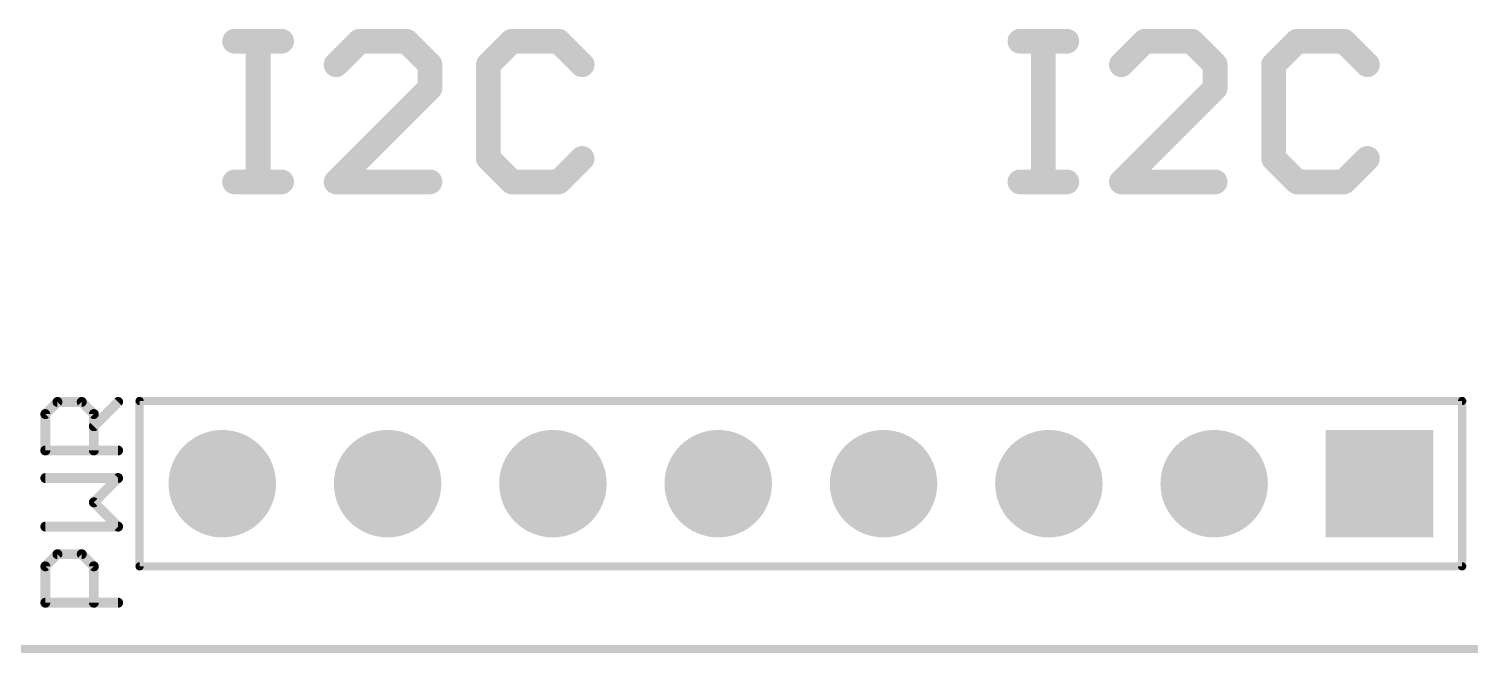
# Model space of a CAD drawing. Header units: inches. Extents: x 0 to 2.7, y -0.05 to 2.1.
# Drawn here: x 0.983 to 1.855, y -0.003 to 0.375 of the extents above; entities that cross this region are included whole.
import ezdxf

# ---------------------------------------------------------------- set-up
doc = ezdxf.new("R2010")
doc.units = ezdxf.units.IN
doc.header["$MEASUREMENT"] = 0
doc.layers.get('0').update_dxf_attribs({"linetype": 'CONTINUOUS'})
for name, color, linetype in [('17', 94, 'CONTINUOUS'), ('21', 251, 'CONTINUOUS'), ('25', 251, 'CONTINUOUS')]:
    doc.layers.add(name, color=color, linetype=linetype)
doc.layers.get('0').off()

# ---------------------------------------------------------------- blocks, each defined once
blk = doc.blocks.new('SQUAREP')
blk.add_solid([(-0.5, -0.5), (0.5, -0.5), (-0.5, 0.5), (0.5, 0.5)])
blk = doc.blocks.new('ROUNDP')
at = {"const_width": 0.5}
blk.add_lwpolyline([(0, -0.25, 1), (0, 0.25, 1), (0, -0.25)], format="xyb", dxfattribs=at)

msp = doc.modelspace()

# ---------------------------------------------------------------- linework, layer by layer
at = {"layer": '21'}
for points, const_width in [([(1.1075, 0.367573), (1.135858, 0.367573)], 0.015), ([(1.121679, 0.2825), (1.121679, 0.367573)], 0.015), ([(1.183064, 0.367573), (1.168886, 0.353394)], 0.015), ([(1.211422, 0.367573), (1.183064, 0.367573)], 0.015), ([(1.225601, 0.353394), (1.211422, 0.367573)], 0.015), ([(1.275143, 0.367573), (1.260964, 0.353394)], 0.015), ([(1.303501, 0.367573), (1.275143, 0.367573)], 0.015), ([(1.317679, 0.353394), (1.303501, 0.367573)], 0.015), ([(1.5825, 0.367573), (1.610858, 0.367573)], 0.015), ([(1.596679, 0.2825), (1.596679, 0.367573)], 0.015), ([(1.658064, 0.367573), (1.643886, 0.353394)], 0.015), ([(1.686422, 0.367573), (1.658064, 0.367573)], 0.015), ([(1.700601, 0.353394), (1.686422, 0.367573)], 0.015), ([(1.750143, 0.367573), (1.735964, 0.353394)], 0.015), ([(1.778501, 0.367573), (1.750143, 0.367573)], 0.015), ([(1.792679, 0.353394), (1.778501, 0.367573)], 0.015), ([(1.225601, 0.339215), (1.225601, 0.353394)], 0.015), ([(1.260964, 0.353394), (1.260964, 0.296679)], 0.015), ([(1.700601, 0.339215), (1.700601, 0.353394)], 0.015), ([(1.735964, 0.353394), (1.735964, 0.296679)], 0.015), ([(1.168886, 0.2825), (1.225601, 0.339215)], 0.015), ([(1.643886, 0.2825), (1.700601, 0.339215)], 0.015), ([(1.260964, 0.296679), (1.275143, 0.2825)], 0.015), ([(1.303501, 0.2825), (1.317679, 0.296679)], 0.015), ([(1.735964, 0.296679), (1.750143, 0.2825)], 0.015), ([(1.778501, 0.2825), (1.792679, 0.296679)], 0.015), ([(1.1075, 0.2825), (1.135858, 0.2825)], 0.015), ([(1.225601, 0.2825), (1.168886, 0.2825)], 0.015), ([(1.275143, 0.2825), (1.303501, 0.2825)], 0.015), ([(1.5825, 0.2825), (1.610858, 0.2825)], 0.015), ([(1.700601, 0.2825), (1.643886, 0.2825)], 0.015), ([(1.750143, 0.2825), (1.778501, 0.2825)], 0.015), ([(1.05, 0.15), (1.85, 0.15)], 0.005), ([(1.05, 0.05), (1.05, 0.15)], 0.005), ([(1.85, 0.15), (1.85, 0.05)], 0.005), ([(1.85, 0.05), (1.05, 0.05)], 0.005), ([(2.6, 0), (0, 0)], 0.005)]:
    msp.add_lwpolyline(points, dxfattribs=dict(at, const_width=const_width))
for points, const_width in [([(1.1075, 0.371323, 1), (1.1075, 0.363823)], 0.0075), ([(1.125429, 0.367573, 1), (1.117929, 0.367573)], 0.0075), ([(1.135858, 0.363823, 1), (1.135858, 0.371323)], 0.0075), ([(1.183064, 0.371323, 1), (1.183064, 0.363823)], 0.0075), ([(1.185716, 0.364921, 1), (1.180413, 0.370224)], 0.0075), ([(1.214074, 0.370224, 1), (1.20877, 0.364921)], 0.0075), ([(1.211422, 0.363823, 1), (1.211422, 0.371323)], 0.0075), ([(1.275143, 0.371323, 1), (1.275143, 0.363823)], 0.0075), ([(1.277795, 0.364921, 1), (1.272491, 0.370224)], 0.0075), ([(1.306152, 0.370224, 1), (1.300849, 0.364921)], 0.0075), ([(1.303501, 0.363823, 1), (1.303501, 0.371323)], 0.0075), ([(1.5825, 0.371323, 1), (1.5825, 0.363823)], 0.0075), ([(1.600429, 0.367573, 1), (1.592929, 0.367573)], 0.0075), ([(1.610858, 0.363823, 1), (1.610858, 0.371323)], 0.0075), ([(1.658064, 0.371323, 1), (1.658064, 0.363823)], 0.0075), ([(1.660716, 0.364921, 1), (1.655413, 0.370224)], 0.0075), ([(1.689074, 0.370224, 1), (1.68377, 0.364921)], 0.0075), ([(1.686422, 0.363823, 1), (1.686422, 0.371323)], 0.0075), ([(1.750143, 0.371323, 1), (1.750143, 0.363823)], 0.0075), ([(1.752795, 0.364921, 1), (1.747491, 0.370224)], 0.0075), ([(1.781152, 0.370224, 1), (1.775849, 0.364921)], 0.0075), ([(1.778501, 0.363823, 1), (1.778501, 0.371323)], 0.0075), ([(1.166234, 0.356045, 1), (1.171537, 0.350742)], 0.0075), ([(1.229351, 0.353394, 1), (1.221851, 0.353394)], 0.0075), ([(1.222949, 0.350742, 1), (1.228252, 0.356045)], 0.0075), ([(1.264714, 0.353394, 1), (1.257214, 0.353394)], 0.0075), ([(1.258313, 0.356045, 1), (1.263616, 0.350742)], 0.0075), ([(1.315028, 0.350742, 1), (1.320331, 0.356045)], 0.0075), ([(1.641234, 0.356045, 1), (1.646537, 0.350742)], 0.0075), ([(1.704351, 0.353394, 1), (1.696851, 0.353394)], 0.0075), ([(1.697949, 0.350742, 1), (1.703252, 0.356045)], 0.0075), ([(1.739714, 0.353394, 1), (1.732214, 0.353394)], 0.0075), ([(1.733313, 0.356045, 1), (1.738616, 0.350742)], 0.0075), ([(1.790028, 0.350742, 1), (1.795331, 0.356045)], 0.0075), ([(1.221851, 0.339215, 1), (1.229351, 0.339215)], 0.0075), ([(1.228252, 0.336563, 1), (1.222949, 0.341867)], 0.0075), ([(1.696851, 0.339215, 1), (1.704351, 0.339215)], 0.0075), ([(1.703252, 0.336563, 1), (1.697949, 0.341867)], 0.0075), ([(1.257214, 0.296679, 1), (1.264714, 0.296679)], 0.0075), ([(1.263616, 0.29933, 1), (1.258313, 0.294027)], 0.0075), ([(1.320331, 0.294027, 1), (1.315028, 0.29933)], 0.0075), ([(1.732214, 0.296679, 1), (1.739714, 0.296679)], 0.0075), ([(1.738616, 0.29933, 1), (1.733313, 0.294027)], 0.0075), ([(1.795331, 0.294027, 1), (1.790028, 0.29933)], 0.0075), ([(1.1075, 0.28625, 1), (1.1075, 0.27875)], 0.0075), ([(1.135858, 0.27875, 1), (1.135858, 0.28625)], 0.0075), ([(1.166234, 0.285152, 1), (1.171537, 0.279848)], 0.0075), ([(1.168886, 0.28625, 1), (1.168886, 0.27875)], 0.0075), ([(1.225601, 0.27875, 1), (1.225601, 0.28625)], 0.0075), ([(1.275143, 0.28625, 1), (1.275143, 0.27875)], 0.0075), ([(1.272491, 0.279848, 1), (1.277795, 0.285152)], 0.0075), ([(1.300849, 0.285152, 1), (1.306152, 0.279848)], 0.0075), ([(1.303501, 0.27875, 1), (1.303501, 0.28625)], 0.0075), ([(1.5825, 0.28625, 1), (1.5825, 0.27875)], 0.0075), ([(1.610858, 0.27875, 1), (1.610858, 0.28625)], 0.0075), ([(1.641234, 0.285152, 1), (1.646537, 0.279848)], 0.0075), ([(1.643886, 0.28625, 1), (1.643886, 0.27875)], 0.0075), ([(1.700601, 0.27875, 1), (1.700601, 0.28625)], 0.0075), ([(1.750143, 0.28625, 1), (1.750143, 0.27875)], 0.0075), ([(1.747491, 0.279848, 1), (1.752795, 0.285152)], 0.0075), ([(1.775849, 0.285152, 1), (1.781152, 0.279848)], 0.0075), ([(1.778501, 0.27875, 1), (1.778501, 0.28625)], 0.0075), ([(1.117929, 0.2825, 1), (1.125429, 0.2825)], 0.0075), ([(1.592929, 0.2825, 1), (1.600429, 0.2825)], 0.0075), ([(1.05, 0.15125, 1), (1.05, 0.14875)], 0.0025), ([(1.05125, 0.15, 1), (1.04875, 0.15)], 0.0025), ([(1.85125, 0.15, 1), (1.84875, 0.15)], 0.0025), ([(1.85, 0.14875, 1), (1.85, 0.15125)], 0.0025), ([(1.05, 0.05125, 1), (1.05, 0.04875)], 0.0025), ([(1.85, 0.04875, 1), (1.85, 0.05125)], 0.0025), ([(1.04875, 0.05, 1), (1.05125, 0.05)], 0.0025), ([(1.84875, 0.05, 1), (1.85125, 0.05)], 0.0025)]:
    msp.add_lwpolyline(points, format="xyb", dxfattribs=dict(at, const_width=const_width))
at = {"layer": '25', "const_width": 0.006}
for points in [[(0.992962, 0.142097), (1.000302, 0.149437)], [(1.000302, 0.149437), (1.014981, 0.149437)], [(1.014981, 0.149437), (1.022321, 0.142097)], [(1.022321, 0.134758), (1.037, 0.149437)], [(0.992962, 0.120078), (0.992962, 0.142097)], [(1.022321, 0.142097), (1.022321, 0.120078)], [(1.037, 0.120078), (0.992962, 0.120078)], [(1.037, 0.103398), (0.992962, 0.103398)], [(1.022321, 0.088718), (1.037, 0.103398)], [(1.037, 0.074039), (1.022321, 0.088718)], [(0.992962, 0.074039), (1.037, 0.074039)], [(0.992962, 0.050019), (1.000302, 0.057358)], [(0.992962, 0.028), (0.992962, 0.050019)], [(1.000302, 0.057358), (1.014981, 0.057358)], [(1.014981, 0.057358), (1.022321, 0.050019)], [(1.022321, 0.050019), (1.022321, 0.028)], [(1.037, 0.028), (0.992962, 0.028)]]:
    msp.add_lwpolyline(points, dxfattribs=at)
at = {"layer": '25', "const_width": 0.003}
for points in [[(1.000302, 0.150937, 1), (1.000302, 0.147937)], [(1.001363, 0.148376, 1), (0.999241, 0.150498)], [(1.016042, 0.150498, 1), (1.013921, 0.148376)], [(1.014981, 0.147937, 1), (1.014981, 0.150937)], [(1.038061, 0.148376, 1), (1.035939, 0.150498)], [(0.994462, 0.142097, 1), (0.991462, 0.142097)], [(0.991902, 0.143158, 1), (0.994023, 0.141037)], [(1.023821, 0.142097, 1), (1.020821, 0.142097)], [(1.02126, 0.141037, 1), (1.023382, 0.143158)], [(1.02126, 0.135818, 1), (1.023382, 0.133697)], [(0.992962, 0.121578, 1), (0.992962, 0.118578)], [(1.037, 0.118578, 1), (1.037, 0.121578)], [(0.991462, 0.120078, 1), (0.994462, 0.120078)], [(1.020821, 0.120078, 1), (1.023821, 0.120078)], [(0.992962, 0.104898, 1), (0.992962, 0.101898)], [(1.038061, 0.102337, 1), (1.035939, 0.104458)], [(1.037, 0.101898, 1), (1.037, 0.104898)], [(1.023382, 0.089779, 1), (1.02126, 0.087658)], [(1.02126, 0.089779, 1), (1.023382, 0.087658)], [(0.992962, 0.075539, 1), (0.992962, 0.072539)], [(1.035939, 0.072979, 1), (1.038061, 0.0751)], [(1.037, 0.072539, 1), (1.037, 0.075539)], [(0.994462, 0.050019, 1), (0.991462, 0.050019)], [(0.991902, 0.051079, 1), (0.994023, 0.048958)], [(1.000302, 0.058858, 1), (1.000302, 0.055858)], [(1.001363, 0.056298, 1), (0.999241, 0.058419)], [(1.016042, 0.058419, 1), (1.013921, 0.056298)], [(1.014981, 0.055858, 1), (1.014981, 0.058858)], [(1.023821, 0.050019, 1), (1.020821, 0.050019)], [(1.02126, 0.048958, 1), (1.023382, 0.051079)], [(0.992962, 0.0295, 1), (0.992962, 0.0265)], [(0.991462, 0.028, 1), (0.994462, 0.028)], [(1.020821, 0.028, 1), (1.023821, 0.028)], [(1.037, 0.0265, 1), (1.037, 0.0295)]]:
    msp.add_lwpolyline(points, format="xyb", dxfattribs=at)

# ---------------------------------------------------------------- block references
at = {"layer": '17', "xscale": 0.065, "yscale": 0.065}
for name, p in [('ROUNDP', (1.1, 0.1)), ('ROUNDP', (1.1, 0.1)), ('ROUNDP', (1.2, 0.1)), ('ROUNDP', (1.2, 0.1)), ('ROUNDP', (1.3, 0.1)), ('ROUNDP', (1.3, 0.1)), ('ROUNDP', (1.4, 0.1)), ('ROUNDP', (1.4, 0.1)), ('ROUNDP', (1.5, 0.1)), ('ROUNDP', (1.5, 0.1)), ('ROUNDP', (1.6, 0.1)), ('ROUNDP', (1.6, 0.1)), ('ROUNDP', (1.7, 0.1)), ('ROUNDP', (1.7, 0.1)), ('SQUAREP', (1.8, 0.1)), ('SQUAREP', (1.8, 0.1))]:
    msp.add_blockref(name, p, dxfattribs=at)

doc.saveas('drawing.dxf')
